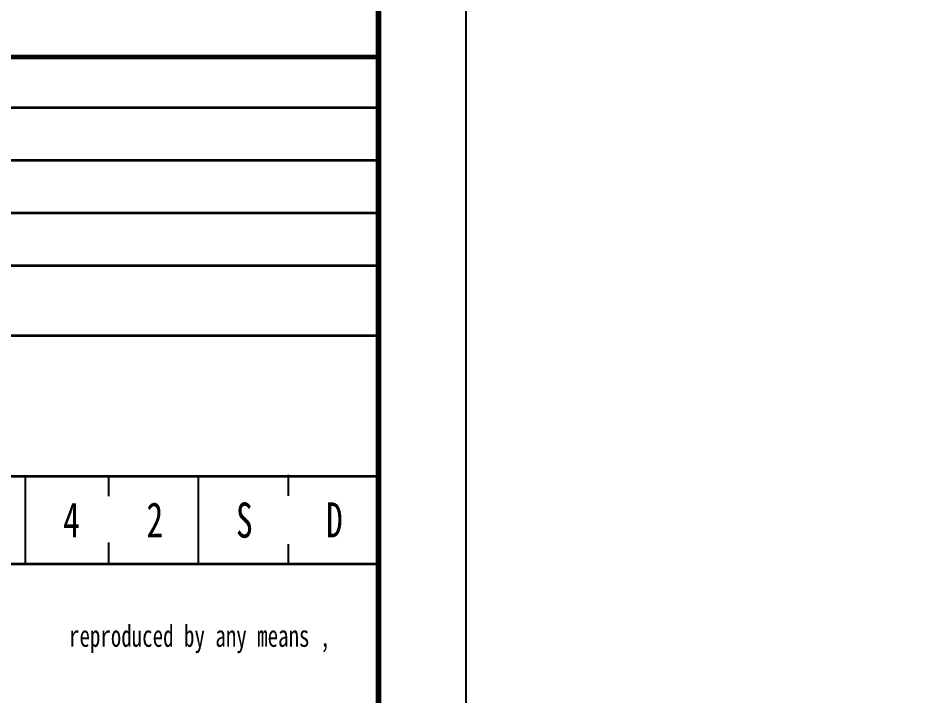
# Model space of a CAD drawing. Header units: inches. Extents: x 4929 to 104269, y 260939 to 296411.
# Drawn here: x 86492 to 91649, y 266477 to 270337 of the extents above; entities that cross this region are included whole.
import ezdxf

# ---------------------------------------------------------------- set-up
doc = ezdxf.new("R2010")
doc.units = ezdxf.units.IN
doc.header["$MEASUREMENT"] = 0
doc.layers.add('1', color=7, linetype='Continuous')
doc.styles.get("Standard").update_dxf_attribs({"font": 'txt', "bigfont": 'gbcbig.shx'})
doc.styles.add('宋体', font='', dxfattribs={"width": 0.7})
doc.styles.get('宋体').set_extended_font_data('SimSun')
doc.dimstyles.new('Standard-yuanban', dxfattribs={"dimtxt": 800, "dimasz": 0.18, "dimexe": 0.18, "dimexo": 0.0625, "dimgap": 0.09, "dimtad": 0, "dimtih": 1, "dimtoh": 1, "dimdec": 4, "dimlfac": 0.02, "dimzin": 0, "dimdsep": 46, "dimtxsty": 'Standard', "dimcen": 0.09, "dimadec": 0, "dimazin": 0, "dimtfac": 1, "dimtdec": 4, "dimtofl": 0, "dimtmove": 0, "dimatfit": 3, "dimfxl": 1, "dimtolj": 1, "dimtzin": 0, "dimarcsym": 0})

# ---------------------------------------------------------------- blocks, each defined once
blk = doc.blocks.new('图签')
at = {"layer": '1'}
for p, q in [((-0.2, 59.71), (-0.2, 133.01)), ((0, 60.06), (0, 131.76)), ((-0.53, 105.36), (-0.53, 105.36)), ((-0.53, 105.36), (-0.53, 105.36)), ((-0.53, 105.36), (-0.53, 105.36)), ((-0.53, 105.36), (-0.53, 105.36)), ((-0.72, 105.01), (-0.72, 105.01)), ((-0.72, 105.01), (-0.72, 105.01)), ((-0.72, 105.01), (-0.72, 105.01)), ((-0.72, 105.01), (-0.72, 105.01)), ((-40.2, 74), (-40.2, 84)), ((-30.71, 81.75), (-30.71, 84)), ((-20.51, 73.94), (-20.51, 83.94)), ((-10.26, 81.76), (-10.26, 84.17)), ((-30.71, 74.09), (-30.71, 76.44)), ((-10.26, 74), (-10.26, 76.27)), ((-0.2, 74), (-180.2, 74))]:
    blk.add_line(p, q, dxfattribs=at)
at = {"layer": '1', "color": 7}
for p, q in [((0.34, 123.67), (0.34, 123.67)), ((0.34, 123.67), (0.34, 123.67)), ((0.34, 123.67), (0.34, 123.67)), ((0.34, 123.67), (0.34, 123.67)), ((-0.69, 89.9), (-0.69, 89.9)), ((-0.69, 89.9), (-0.69, 89.9)), ((-0.69, 89.9), (-0.69, 89.9)), ((-0.69, 89.9), (-0.69, 89.9))]:
    blk.add_line(p, q, dxfattribs=at)
at = {"layer": '1', "color": 7, "const_width": 0.5}
blk.add_lwpolyline([(-180, 0), (0, 0), (0, 131.76), (-180, 131.76)], close=True, dxfattribs=at)
at = {"layer": '1', "color": 7, "const_width": 0.3}
for points in [[(-180.2, 126), (-0.2, 126)], [(-180.2, 120), (-0.2, 120)], [(-180.2, 114), (-0.2, 114)], [(-180.2, 108), (-0.2, 108)], [(-180.2, 100), (-0.2, 100)], [(-180.2, 84), (-0.2, 84)], [(-180.2, 74), (-0.2, 74)], [(-180, 74), (0, 74)]]:
    blk.add_lwpolyline(points, dxfattribs=at)
at = {"linetype": 'Continuous', "char_height": 4, "attachment_point": 5, "style": '宋体'}
for s, insert in [('4', (-34.96, 79.03)), ('2', (-25.47, 79.03)), ('S', (-15.27, 78.97)), ('D', (-5.02, 79.03))]:
    blk.add_mtext_dynamic_manual_height_columns(s, width=5.7748, gutter_width=1, heights=[-4], dxfattribs=dict(at, insert=insert))
at = {"layer": '1', "color": 7, "ltscale": 0.8, "style": '宋体', "width": 0.7}
blk.add_text('reproduced by any means , ', height=2.5, dxfattribs=at).set_placement((-35.24, 64.57))
blk = doc.blocks.new('*U5')
blk.add_blockref('图签', (0, 0))
blk = doc.blocks.new('*D4')
at = {"color": 0, "lineweight": -2, "transparency": 16777216}
for p, q in [((89043.5, 292727.7), (101800.2, 292727.7)), ((101800, 292727.5), (101800, 278277.8)), ((101800, 263027.9), (101800, 277477.6)), ((89043.5, 263027.7), (101800.2, 263027.7))]:
    blk.add_line(p, q, dxfattribs=at)
at = {"color": 0, "transparency": 16777216}
for points in [[(101800, 292727.5), (101800, 292727.5), (101800, 292727.7)], [(101800, 263027.9), (101800, 263027.9), (101800, 263027.7)]]:
    blk.add_solid(points, dxfattribs=at)
at = {"layer": 'Defpoints', "color": 0, "transparency": 16777216}
for p in [(89043.5, 292727.7), (101800, 292727.7), (89043.5, 263027.7)]:
    blk.add_point(p, dxfattribs=at)
at = {"color": 0, "transparency": 16777216, "insert": (101800, 277877.7), "char_height": 800, "attachment_point": 5}
blk.add_mtext('\\A1;594.0000', dxfattribs=at)

msp = doc.modelspace()

# ---------------------------------------------------------------- linework, layer by layer
msp.add_lwpolyline([(4943.45619, 263027.67464), (89043.45619, 263027.67464), (89043.45619, 292727.67464), (4943.45619, 292727.67464)], close=True)
at = {"const_width": 32.5}
msp.add_lwpolyline([(6193.45619, 292227.67464), (88543.45619, 292227.67464), (88543.45619, 263527.67464), (6193.45619, 263527.67464)], close=True, dxfattribs=at)

# ---------------------------------------------------------------- block references
at = {"xscale": 50, "yscale": 50, "zscale": 50}
msp.add_blockref('*U5', (88543.45619, 263527.67464), dxfattribs=at)

# ---------------------------------------------------------------- dimensions: what is measured, and where the dimension line sits
dim = msp.add_linear_dim(base=(101799.9905, 292727.67464), p1=(89043.45619, 263027.67464), p2=(89043.45619, 292727.67464), angle=90, dimstyle='Standard-yuanban')
dim.commit()
dim.dimension.update_dxf_attribs({"geometry": '*D4', "text_midpoint": (101799.9905, 277877.67464)})

doc.saveas('drawing.dxf')
